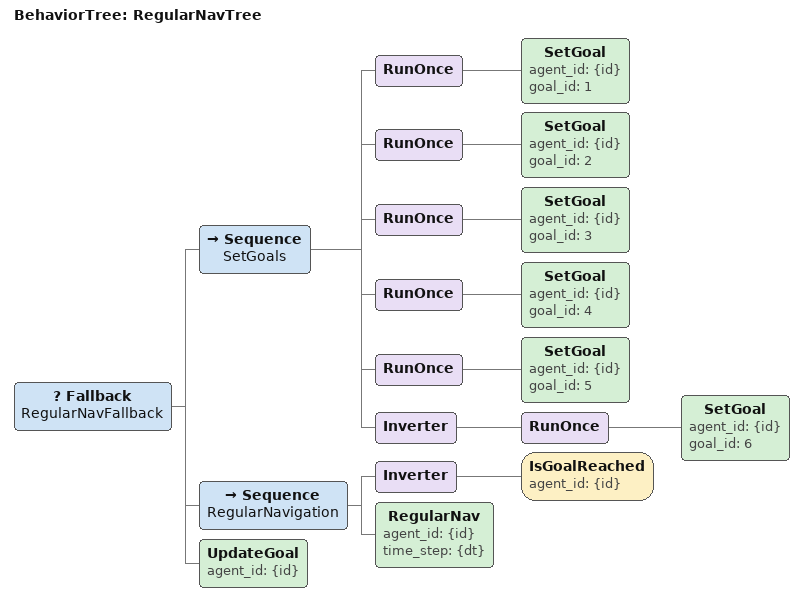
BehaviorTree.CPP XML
<?xml version="1.0" encoding="UTF-8"?>
<root main_tree_to_execute="RegularNavTree" BTCPP_format="4">

  <include path="BTRegularNav.xml" />

    <BehaviorTree ID="RegularNavTree">
        <Fallback name="RegularNavFallback">

            <Sequence name="SetGoals">
                <RunOnce>
                    <SetGoal agent_id="{id}" goal_id="1"/>
                </RunOnce>
                <RunOnce>
                    <SetGoal agent_id="{id}" goal_id="2"/>
                </RunOnce>
                <RunOnce>
                    <SetGoal agent_id="{id}" goal_id="3"/>
                </RunOnce>
                <RunOnce>
                    <SetGoal agent_id="{id}" goal_id="4"/>
                </RunOnce>
                <RunOnce>
                    <SetGoal agent_id="{id}" goal_id="5"/>
                </RunOnce>
                <Inverter>
                    <RunOnce>
                        <SetGoal agent_id="{id}" goal_id="6"/>
                    </RunOnce>
                </Inverter>
            </Sequence>

            <Sequence name="RegularNavigation">
                <Inverter>
                    <IsGoalReached agent_id="{id}" />
                </Inverter>
                <RegularNav agent_id="{id}" time_step="{dt}" />
            </Sequence>
            <UpdateGoal agent_id="{id}" />
        </Fallback>
    </BehaviorTree>

</root>
